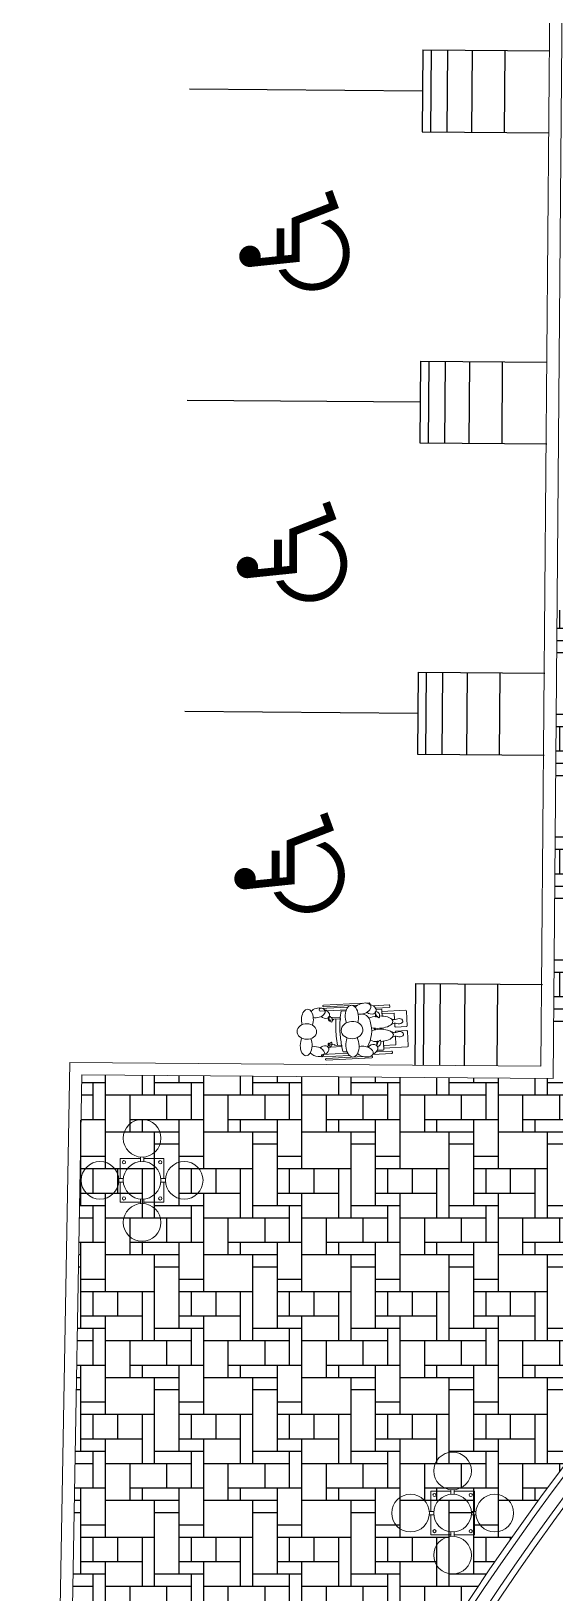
# Model space of a CAD drawing. Header units: millimetres. Extents: x 383 to 523, y 252 to 344.
# Drawn here: x 482.32 to 485.52, y 324.41 to 333.94 of the extents above; entities that cross this region are included whole.
import ezdxf

# ---------------------------------------------------------------- set-up
doc = ezdxf.new("R2010")
doc.units = ezdxf.units.MM
doc.header["$MEASUREMENT"] = 0
doc.layers.add('cajones-may', color=2, linetype='Continuous')
doc.layers.add('muebles', color=193, linetype='Continuous')
doc.layers.add('farolasss', color=40, linetype='Continuous', lineweight=0)
doc.layers.add('muros', color=5, linetype='Continuous', lineweight=30)
pattern_1 = [(90, (0, 0.225), (-0.6, 4e-17), [0.075, -0.15, 0.3, -0.225]), (0, (0.375, 0.225), (0, 0.75), [0.45, -0.15]), (90, (0.075, 0.15), (-0.6, 4e-17), [0.075, -0.225, 0.075, -0.375]), (0, (0.075, 0.15), (0, 0.75), [0.15, -0.45]), (90, (0.825, -0.225), (-0.6, 4e-17), [0.525, -0.225]), (0, (0.225, 0.075), (0, 0.75), [0.15, -0.45]), (90, (0.375, 0), (-0.6, 4e-17), [0.6, -0.15]), (0, (0.225, 0), (0, 0.75), [0.45, -0.15]), (90, (0.675, -0.3), (-0.6, 4e-17), [0.525, -0.225]), (90, (0.525, 0.225), (-0.6, 4e-17), [0.225, -0.525]), (0, (0.525, 0.3), (0, 0.75), [0.45, -0.15]), (90, (0.75, 0.3), (-0.6, 4e-17), [0.15, -0.6]), (0, (0.375, 0.45), (0, 0.75), [0.525, -0.075]), (0, (0.225, 0.6), (0, 0.75), [0.375, -0.225]), (90, (0.45, 0.6), (-0.6, 4e-17), [0.15, -0.6]), (90, (0.3, 0.3), (-0.6, 4e-17), [0.225, -0.075, 0.15, -0.3]), (0, (0.075, 0.525), (0, 0.75), [0.3, -0.3])]

# ---------------------------------------------------------------- blocks, each defined once
blk = doc.blocks.new('nm')
at = {"layer": 'farolasss', "color": 40, "linetype": 'Continuous', "lineweight": 0}
for p, q in [((515.543, 171.759), (515.789, 171.759)), ((515.543, 171.759), (515.543, 171.513)), ((515.789, 171.777), (515.789, 171.721)), ((515.831, 171.777), (515.831, 171.721)), ((515.831, 171.759), (516.078, 171.759)), ((516.078, 171.513), (516.078, 171.759)), ((515.525, 171.513), (515.581, 171.513)), ((515.525, 171.471), (515.581, 171.471)), ((515.543, 171.471), (515.543, 171.225)), ((516.039, 171.513), (516.096, 171.513)), ((516.039, 171.471), (516.096, 171.471)), ((516.078, 171.225), (516.078, 171.471)), ((515.789, 171.263), (515.789, 171.207)), ((515.831, 171.263), (515.831, 171.207)), ((515.543, 171.225), (515.789, 171.225)), ((515.831, 171.225), (516.078, 171.225))]:
    blk.add_line(p, q, dxfattribs=at)
for centre, radius in [((515.81, 172.006), 0.23), ((515.296, 171.492), 0.23), ((515.589, 171.713), 0.0197), ((515.81, 171.492), 0.23), ((516.032, 171.713), 0.0197), ((516.325, 171.492), 0.23), ((515.589, 171.271), 0.0197), ((516.032, 171.271), 0.0197), ((515.81, 170.978), 0.23)]:
    blk.add_circle(centre, radius, dxfattribs=at)

msp = doc.modelspace()

# ---------------------------------------------------------------- hatches: boundary and pattern name
at = {"layer": 'muebles'}
h = msp.add_hatch(dxfattribs=at)
h.set_pattern_fill('CS23', color=256, scale=0.015, style=0)
h.set_pattern_definition(pattern_1)
h.paths.add_polyline_path([(487.3836, 330.3214), (485.5342, 330.4102), (485.5101, 327.551), (487.3601, 327.5354)])
h = msp.add_hatch(dxfattribs=at)
h.set_pattern_fill('CS23', color=256, scale=0.015, style=0)
h.set_pattern_definition(pattern_1)
h.paths.add_polyline_path([(486.7174, 326.7993), (487.3593, 327.4431), (487.3601, 327.5354), (485.5101, 327.551), (482.6302, 327.5722), (482.586, 325.0163), (485.4511, 325.0163, -0.0335), (486.8479, 326.6684)])
h = msp.add_hatch(dxfattribs=at)
h.set_pattern_fill('CS23', color=256, scale=0.015, style=0)
h.set_pattern_definition(pattern_1)
h.paths.add_polyline_path([(485.4511, 325.0163), (482.586, 325.0163), (482.549, 322.8828), (484.012, 322.6669, -0.042691)])

# ---------------------------------------------------------------- linework, layer by layer
at = {"layer": 'cajones-may'}
for p, q in [((484.7148, 333.8309), (485.4898, 333.8248)), ((483.2894, 333.5921), (484.7129, 333.5809)), ((484.7109, 333.3309), (485.4859, 333.3248)), ((484.6998, 331.931), (485.4748, 331.9248)), ((483.2744, 331.6922), (484.6979, 331.681)), ((484.6959, 331.431), (485.4709, 331.4249)), ((484.6849, 330.031), (485.4598, 330.0249)), ((483.2594, 329.7923), (484.6829, 329.781)), ((484.6809, 329.531), (485.4559, 329.5249)), ((484.6699, 328.1311), (485.4448, 328.125))]:
    msp.add_line(p, q, dxfattribs=at)
at = {"layer": 'muebles'}
for p, q in [((484.7148, 333.8309), (484.7109, 333.3309)), ((484.7648, 333.8305), (484.7609, 333.3305)), ((484.8648, 333.8297), (484.8609, 333.3297)), ((485.0148, 333.8285), (485.0109, 333.3286)), ((485.2148, 333.827), (485.2109, 333.327)), ((484.6998, 331.931), (484.6959, 331.431)), ((484.7498, 331.9306), (484.7459, 331.4306)), ((484.8498, 331.9298), (484.8459, 331.4298)), ((484.9998, 331.9286), (484.9959, 331.4286)), ((485.1998, 331.927), (485.1959, 331.427)), ((484.6849, 330.031), (484.6809, 329.531)), ((484.7348, 330.0306), (484.7309, 329.5306)), ((484.8348, 330.0298), (484.8309, 329.5299)), ((484.9848, 330.0287), (484.9809, 329.5287)), ((485.1848, 330.0271), (485.1809, 329.5271)), ((484.6699, 328.1311), (484.6659, 327.6311)), ((484.7199, 328.1307), (484.7159, 327.6307)), ((484.8199, 328.1299), (484.8159, 327.6299)), ((484.9699, 328.1287), (484.9659, 327.6287)), ((485.1698, 328.1271), (485.1659, 327.6272))]:
    msp.add_line(p, q, dxfattribs=at)
at = {"layer": 'muebles', "linetype": 'Continuous', "lineweight": 13, "ltscale": 0.005}
for p, q in [((484.1073, 327.998), (484.3458, 328.0096)), ((484.1078, 327.988), (484.3169, 327.9982)), ((484.3704, 328.0108), (484.3864, 328.0116)), ((484.4108, 327.9944), (484.5079, 327.9992)), ((484.5131, 327.9944), (484.5133, 327.9894)), ((484.0808, 327.9666), (484.0805, 327.9716)), ((484.0853, 327.9769), (484.2552, 327.9852)), ((484.2495, 327.9699), (484.086, 327.9619)), ((484.1364, 327.9116), (484.1361, 327.9166)), ((484.1409, 327.9218), (484.2097, 327.9252)), ((484.1691, 327.9082), (484.1416, 327.9068)), ((484.1689, 327.9132), (484.2102, 327.9152)), ((484.1689, 327.9132), (484.1691, 327.9082)), ((484.2105, 327.9102), (484.2097, 327.9252)), ((484.2146, 327.9617), (484.2454, 327.9632)), ((484.5086, 327.9842), (484.427, 327.9802)), ((484.4307, 327.9722), (484.4593, 327.9736)), ((484.4637, 327.9595), (484.6085, 327.9666)), ((484.4644, 327.9445), (484.4637, 327.9595)), ((484.5394, 327.9482), (484.4644, 327.9445)), ((484.4645, 327.9689), (484.4664, 327.9314)), ((484.5412, 327.9099), (484.5394, 327.9482)), ((484.6138, 327.9618), (484.6182, 327.8719)), ((484.4244, 327.8568), (484.4166, 327.8517)), ((484.4166, 327.8517), (484.4268, 327.8488)), ((484.4699, 327.859), (484.4703, 327.8502)), ((484.5433, 327.8683), (484.5423, 327.8878)), ((484.5457, 327.8349), (484.546, 327.8301)), ((484.547, 327.8079), (484.5496, 327.755)), ((484.6134, 327.8667), (484.5485, 327.8635)), ((484.6134, 327.8667), (484.5485, 327.8635)), ((484.6154, 327.8433), (484.5505, 327.8401)), ((484.6154, 327.8433), (484.5505, 327.8401)), ((484.625, 327.7487), (484.6206, 327.8385)), ((484.099, 327.6966), (484.2584, 327.7044)), ((484.1461, 327.7461), (484.1459, 327.7511)), ((484.1506, 327.7564), (484.1764, 327.7576)), ((484.2202, 327.7447), (484.1514, 327.7414)), ((484.1764, 327.7576), (484.1767, 327.7526)), ((484.2197, 327.7547), (484.1767, 327.7526)), ((484.2202, 327.7447), (484.2197, 327.7542)), ((484.2545, 327.7133), (484.2268, 327.712)), ((484.5239, 327.7024), (484.4083, 327.6968)), ((484.4342, 327.713), (484.5232, 327.7174)), ((484.4715, 327.7239), (484.4378, 327.7223)), ((484.4739, 327.7778), (484.4762, 327.7292)), ((484.5496, 327.755), (484.4747, 327.7513)), ((484.4747, 327.7513), (484.4754, 327.7363)), ((484.4754, 327.7363), (484.6203, 327.7434)), ((484.5284, 327.7126), (484.5287, 327.7076)), ((484.0944, 327.6864), (484.0942, 327.6914)), ((484.267, 327.6898), (484.0997, 327.6816)), ((484.3509, 327.6839), (484.1231, 327.6728)), ((484.4027, 327.6764), (484.1236, 327.6628)), ((484.4022, 327.6864), (484.3949, 327.686))]:
    msp.add_line(p, q, dxfattribs=at)
at = {"layer": 'muebles', "const_width": 0.0479}
for points in [[(483.6508, 332.5285), (483.937, 332.5582), (483.937, 332.7878), (484.1709, 332.879), (484.1389, 332.9672)], [(483.8446, 332.7403), (483.8446, 332.5627)], [(483.6358, 330.6286), (483.922, 330.6583), (483.922, 330.8879), (484.1559, 330.9791), (484.1239, 331.0672)], [(483.8296, 330.8404), (483.8296, 330.6627)], [(483.6208, 328.7286), (483.907, 328.7583), (483.907, 328.9879), (484.1409, 329.0791), (484.1089, 329.1673)], [(483.8146, 328.9404), (483.8146, 328.7628)]]:
    msp.add_lwpolyline(points, dxfattribs=at)
at = {"layer": 'muebles', "const_width": 0.0433}
for points in [[(483.8589, 332.4822, 1.3072), (484.136, 332.7761, -4.02784)], [(483.8439, 330.5823, 1.3072), (484.121, 330.8761, -4.02784)], [(483.8289, 328.6823, 1.3072), (484.106, 328.9762, -4.02784)]]:
    msp.add_lwpolyline(points, format="xyb", dxfattribs=at)
at = {"layer": 'muebles', "const_width": 0.0655}
for points in [[(483.6576, 332.5377, 1), (483.6576, 332.6032, 1)], [(483.6426, 330.6377, 1), (483.6426, 330.7032, 1)], [(483.6276, 328.7378, 1), (483.6276, 328.8033, 1)]]:
    msp.add_lwpolyline(points, format="xyb", close=True, dxfattribs=at)
at = {"layer": 'muebles', "linetype": 'Continuous', "lineweight": 13, "ltscale": 0.005}
for centre, radius, start, end in [((484.1075, 327.993), 0.005, 92.79325, 272.79325), ((484.3866, 328.0066), 0.005, 314.72652, 92.79325), ((484.5081, 327.9942), 0.005, 2.79325, 92.79325), ((484.5083, 327.9892), 0.005, 272.79325, 2.79325), ((484.0855, 327.9719), 0.005, 92.79325, 182.79325), ((484.0858, 327.9669), 0.005, 182.79325, 272.79325), ((484.1411, 327.9168), 0.005, 92.79325, 182.79325), ((484.1414, 327.9118), 0.005, 182.79325, 272.79325), ((484.8415, 327.8682), 0.6595, 176.02518, 176.38639), ((484.8415, 327.8682), 0.6345, 171.3662, 176.38639), ((484.3391, 327.8904), 0.0537, 9.82224, 83.26021), ((484.209, 327.8401), 0.1925, 329.84176, 18.01624), ((484.4595, 327.9686), 0.005, 2.79325, 92.79325), ((484.6088, 327.9616), 0.005, 2.79325, 92.79325), ((484.8415, 327.8682), 0.6345, 182.90229, 183.78905), ((484.5482, 327.8685), 0.005, 182.79325, 272.79325), ((484.5507, 327.8351), 0.005, 92.79325, 182.79325), ((484.6132, 327.8717), 0.005, 272.79325, 2.79325), ((484.6156, 327.8383), 0.005, 2.79325, 92.79325), ((484.1509, 327.7514), 0.005, 92.79325, 182.79325), ((484.1511, 327.7464), 0.005, 182.79325, 272.79325), ((484.8415, 327.8682), 0.6345, 190.3306, 194.21759), ((484.4712, 327.7289), 0.005, 272.79325, 2.79325), ((484.5235, 327.7124), 0.005, 2.79325, 92.79325), ((484.5237, 327.7074), 0.005, 272.79325, 2.79325), ((484.62, 327.7484), 0.005, 272.79325, 2.79325), ((484.0992, 327.6916), 0.005, 92.79325, 182.79325), ((484.0994, 327.6866), 0.005, 182.79325, 272.79325), ((484.1234, 327.6678), 0.005, 92.79325, 272.79325), ((484.4025, 327.6814), 0.005, 272.79325, 92.79325)]:
    msp.add_arc(centre, radius, start, end, dxfattribs=at)
for centre, major_axis, ratio, start_param, end_param in [((484.2801, 327.9268), (-0.0035, 0.0708), 0.571005, 4.162916, 8.3726), ((484.3452, 327.9767), (-0.0512, -0.0173), 0.584941, 0.850768, 5.518006), ((484.3933, 327.9729), (-0.0329, 0.0164), 0.747263, 1.271175, 5.125672), ((484.4452, 327.8941), (-0.0856, -0.0042), 0.438895, 4.828418, 5.471275), ((484.4452, 327.8941), (-0.0856, -0.0042), 0.438895, 7.282986, 10.916732), ((484.4364, 327.9429), (-0.0112, 0.0148), 0.565616, 3.540486, 7.481968), ((484.4263, 327.9371), (-0.00005, 0.00789), 0.293993, 4.230033, 9.165858), ((484.4277, 327.9307), (-0.00269, 0.00371), 0.506747, 0.742294, 5.105651), ((484.4364, 327.9429), (-0.0112, 0.0148), 0.565616, 7.902497, 8.533733), ((484.4432, 327.9313), (-0.0027, 0.01), 0.650354, 1.66721, 4.568223), ((484.5679, 327.9001), (-0.0245, -0.0012), 0.657053, 0.943569, 5.339593), ((484.2841, 327.7522), (-0.0035, 0.0708), 0.571005, 0.837485, 5.416774), ((484.4491, 327.8129), (-0.0856, -0.0042), 0.438895, 1.649332, 5.281002), ((484.5718, 327.8202), (-0.0245, -0.0012), 0.657053, 0.982899, 5.381547), ((484.4491, 327.8129), (-0.0856, -0.0042), 0.438895, 0.829125, 1.463782)]:
    msp.add_ellipse(centre, major_axis=major_axis, ratio=ratio, start_param=start_param, end_param=end_param, dxfattribs=at)
at = {"layer": 'muebles', "linetype": 'Continuous', "lineweight": 13}
for centre, major_axis, ratio, start_param, end_param in [((484.0087, 327.9097), (0.0013, 0.0638), 0.571005, 4.162916, 8.3726), ((484.0703, 327.9506), (-0.0471, -0.0124), 0.584941, 0.850768, 5.518006), ((484.1132, 327.9442), (-0.0285, 0.0168), 0.747263, 1.271175, 5.125672), ((484.1501, 327.9145), (-0.0092, 0.014), 0.565616, 3.540486, 7.481968), ((484.1407, 327.91), (0.00044, 0.00709), 0.293993, 4.230033, 9.165858), ((484.1415, 327.9042), (-0.00218, 0.0035), 0.506747, 0.742294, 5.105651), ((484.1501, 327.9145), (-0.0092, 0.014), 0.565616, 7.902497, 8.533733), ((484.1555, 327.9038), (-0.00184, 0.00916), 0.650354, 1.66721, 4.568223), ((484.0016, 327.7528), (0.0013, 0.0638), 0.571005, 0.837485, 5.416774)]:
    msp.add_ellipse(centre, major_axis=major_axis, ratio=ratio, start_param=start_param, end_param=end_param, dxfattribs=at)
at = {"layer": 'muebles', "linetype": 'Continuous', "lineweight": 13, "ltscale": 0.005}
msp.add_ellipse((484.2818, 327.8458), major_axis=(0.0663, 0.0032), ratio=0.794873, dxfattribs=at)
at = {"layer": 'muebles', "linetype": 'Continuous', "lineweight": 13}
msp.add_ellipse((484.0053, 327.8369), major_axis=(0.0597, -0.0012), ratio=0.794873, dxfattribs=at)
at = {"layer": 'muebles', "linetype": 'Continuous', "lineweight": 13, "extrusion": (0, 0, -1)}
for centre, major_axis, ratio, start_param, end_param in [((484.0656, 327.7145), (-0.0466, 0.0142), 0.584941, 0.755417, 5.531361), ((484.1089, 327.7233), (-0.0292, -0.0156), 0.747263, 1.152076, 5.018787), ((484.1469, 327.7524), (-0.0097, -0.0136), 0.565616, 3.540486, 7.481968), ((484.1377, 327.7573), (0.00016, -0.0071), 0.293993, 4.230033, 9.165858), ((484.1387, 327.763), (-0.00232, -0.00341), 0.506747, 0.742294, 5.105651), ((484.1469, 327.7524), (-0.0097, -0.0136), 0.565616, 7.902497, 8.533733), ((484.1527, 327.7629), (-0.00221, -0.00908), 0.650354, 1.66721, 4.568223)]:
    msp.add_ellipse(centre, major_axis=major_axis, ratio=ratio, start_param=start_param, end_param=end_param, dxfattribs=at)
at = {"layer": 'muebles', "linetype": 'Continuous', "lineweight": 13, "ltscale": 0.005, "extrusion": (0, 0, -1)}
for centre, major_axis, ratio, start_param, end_param in [((484.358, 327.7147), (-0.0527, 0.0122), 0.584941, 0.755417, 5.531361), ((484.4052, 327.7277), (-0.0311, -0.0196), 0.747263, 1.152076, 5.018787), ((484.4452, 327.7628), (-0.0097, -0.0158), 0.565616, 3.540486, 7.481968), ((484.4346, 327.7676), (0.00072, -0.00786), 0.293993, 4.230033, 9.165858), ((484.4353, 327.774), (-0.00231, -0.00395), 0.506747, 0.742294, 5.105651), ((484.4452, 327.7628), (-0.0097, -0.0158), 0.565616, 7.902497, 8.533733), ((484.4508, 327.7749), (-0.0018, -0.0102), 0.650354, 1.66721, 4.568223)]:
    msp.add_ellipse(centre, major_axis=major_axis, ratio=ratio, start_param=start_param, end_param=end_param, dxfattribs=at)
at = {"layer": 'muebles', "linetype": 'Continuous', "lineweight": 13, "ltscale": 0.005}
msp.add_open_spline([(484.1833, 327.909), (484.1822, 327.8768), (484.1815, 327.8426), (484.1867, 327.7903), (484.1894, 327.7717), (484.1921, 327.7534)], degree=3, knots=[0, 0, 0, 0, 0.1928247, 0.1928247, 0.3032267, 0.3032267, 0.3032267, 0.3032267], dxfattribs=at)
for points in [[(484.2083, 327.9081), (484.2078, 327.836), (484.2173, 327.7544)], [(484.5529, 327.9124), (484.5382, 327.9098), (484.5172, 327.917)], [(484.5542, 327.8864), (484.5393, 327.8876), (484.5191, 327.8784)], [(484.5568, 327.8326), (484.5421, 327.8299), (484.5211, 327.8371)], [(484.5581, 327.8065), (484.5432, 327.8077), (484.523, 327.7985)]]:
    msp.add_spline(points, degree=3, dxfattribs=at)
at = {"layer": 'muebles'}
for points in [[(484.1114, 332.7639), (484.1114, 332.7639), (484.0893, 332.7718), (484.1462, 332.7952)], [(484.1258, 332.757), (484.1462, 332.7952), (484.1114, 332.7639)], [(483.8324, 332.4852), (483.8404, 332.4709), (483.8773, 332.4935)], [(484.0964, 330.864), (484.0964, 330.864), (484.0743, 330.8719), (484.1312, 330.8952)], [(484.1108, 330.8571), (484.1312, 330.8952), (484.0964, 330.864)], [(483.8174, 330.5853), (483.8254, 330.571), (483.8623, 330.5936)], [(484.0814, 328.964), (484.0814, 328.964), (484.0594, 328.9719), (484.1162, 328.9953)], [(484.0958, 328.9571), (484.1162, 328.9953), (484.0814, 328.964)], [(483.8025, 328.6853), (483.8104, 328.671), (483.8474, 328.6937)]]:
    msp.add_solid(points, dxfattribs=at)
at = {"layer": 'muros', "lineweight": 18}
for p, q in [((485.5201, 337.628), (485.4358, 327.625)), ((485.5957, 337.703), (485.5101, 327.551)), ((482.5565, 327.6477), (482.3709, 316.927)), ((482.5565, 327.6477), (485.4358, 327.625)), ((482.6302, 327.5722), (482.459, 317.6812)), ((482.6302, 327.5722), (485.5101, 327.551))]:
    msp.add_line(p, q, dxfattribs=at)
for radius, start, end in [(16.1635, 135.94877, 177.1573), (16.126, 135.95119, 176.09659), (16.051, 135.95605, 177.84435), (16.0135, 135.9585, 178.41673)]:
    msp.add_arc((498.4649, 315.4299), radius, start, end, dxfattribs=at)

# ---------------------------------------------------------------- block references
at = {"layer": 'muebles', "linetype": 'Continuous', "xscale": 0.5, "yscale": 0.5, "zscale": 0.5}
for p in [(225.0936, 241.1824), (226.9909, 239.1508)]:
    msp.add_blockref('nm', p, dxfattribs=at)

doc.saveas('drawing.dxf')
